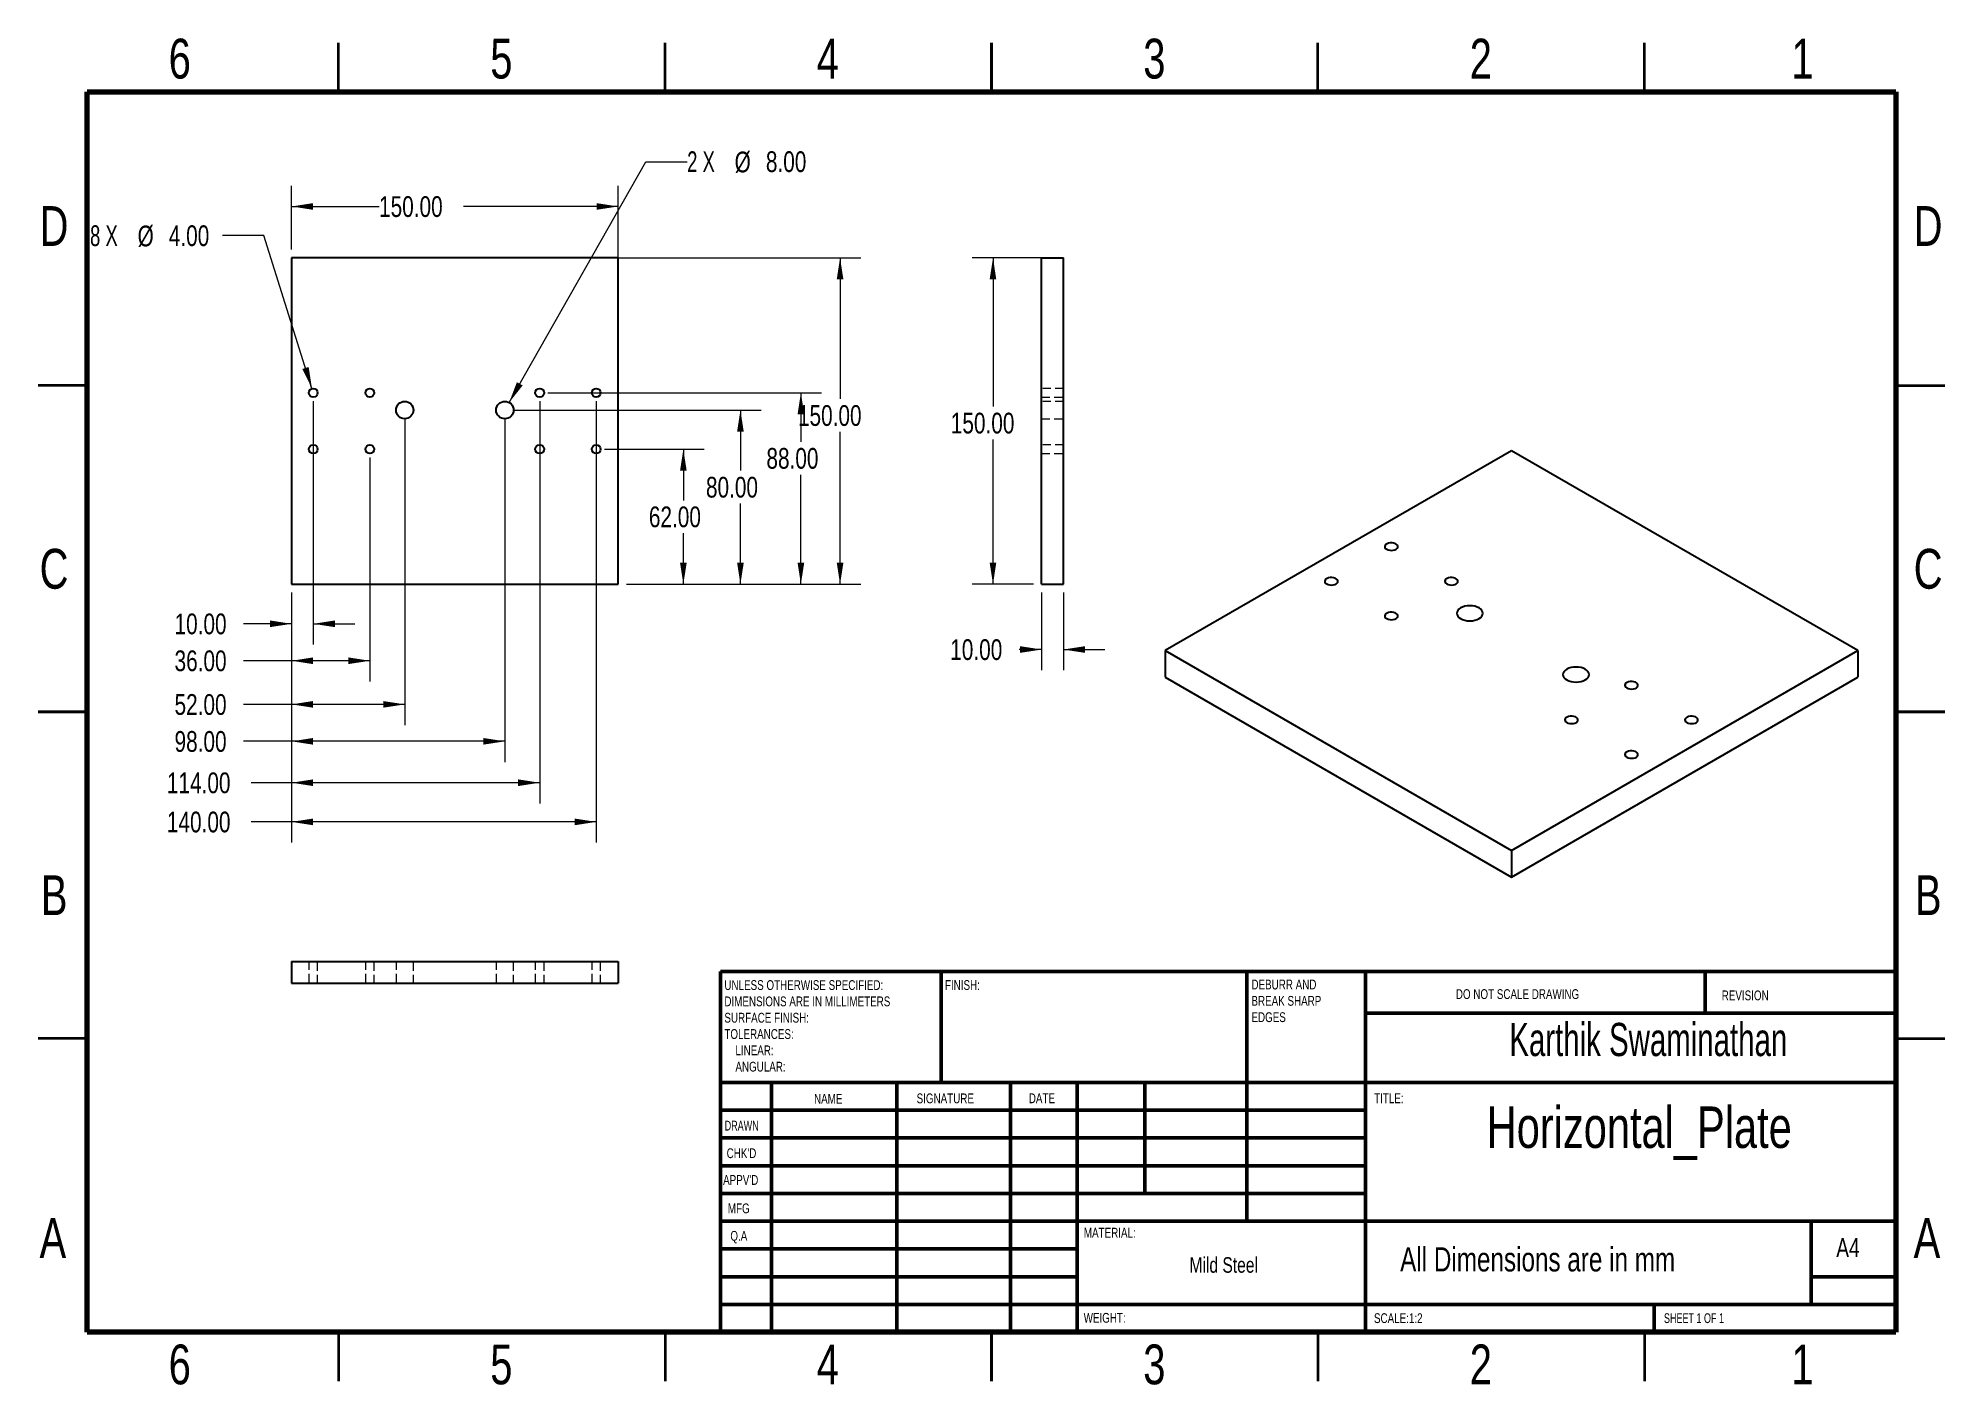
# Model space of a CAD drawing. Header units: millimetres. Extents: x 2 to 294, y 2 to 208.
import ezdxf

# ---------------------------------------------------------------- set-up
doc = ezdxf.new("R2010")
doc.units = ezdxf.units.MM
doc.linetypes.add('HIDDEN', pattern=[1.905, 1.27, -0.635])
doc.styles.add('SLDTEXTSTYLE0', font='TXT', dxfattribs={"width": 0.75})
doc.styles.add('SLDTEXTSTYLE1', font='TXT', dxfattribs={"width": 0.686449})
doc.styles.add('SLDTEXTSTYLE2', font='TXT', dxfattribs={"width": 0.6875})
doc.styles.add('SLDTEXTSTYLE3', font='TXT', dxfattribs={"width": 0.663})
doc.styles.add('SLDTEXTSTYLE4', font='TXT', dxfattribs={"width": 0.666667})
doc.dimstyles.new('SLDDIMSTYLE0', dxfattribs={"dimtxt": 3.175, "dimasz": 3.302, "dimexe": 0, "dimexo": 0.0625, "dimgap": 0.79375, "dimtad": 0, "dimtih": 1, "dimtoh": 1, "dimlfac": 3, "dimrnd": 1e-09, "dimzin": 4, "dimdsep": 46, "dimtxsty": 'SLDTEXTSTYLE0', "dimsah": 1, "dimcen": 0.09, "dimadec": 0, "dimazin": 1, "dimtfac": 1, "dimtmove": 0, "dimatfit": 0, "dimfxl": 0, "dimfrac": 2, "dimtolj": 1, "dimtzin": 12, "dimarcsym": 0})
doc.dimstyles.new('SLDDIMSTYLE1', dxfattribs={"dimtxt": 3.175, "dimasz": 3.302, "dimexe": 0, "dimexo": 0.0625, "dimgap": 0.79375, "dimtad": 0, "dimtih": 1, "dimtoh": 1, "dimlfac": 3, "dimrnd": 1e-09, "dimzin": 4, "dimdsep": 46, "dimtxsty": 'SLDTEXTSTYLE0', "dimsah": 1, "dimcen": 0.09, "dimadec": 0, "dimazin": 1, "dimtfac": 1, "dimtofl": 0, "dimtmove": 0, "dimatfit": 3, "dimfxl": 0, "dimfrac": 2, "dimtolj": 1, "dimtzin": 12, "dimarcsym": 0})
doc.dimstyles.new('SLDDIMSTYLE2', dxfattribs={"dimtxt": 3.175, "dimasz": 3.302, "dimexe": 0, "dimexo": 0.0625, "dimgap": 0.79375, "dimtad": 0, "dimtih": 1, "dimtoh": 1, "dimlfac": 3, "dimrnd": 1e-09, "dimzin": 4, "dimdsep": 46, "dimtxsty": 'SLDTEXTSTYLE0', "dimsah": 1, "dimcen": 0, "dimadec": 0, "dimazin": 1, "dimtfac": 1, "dimtofl": 0, "dimtmove": 0, "dimatfit": 3, "dimfxl": 0, "dimfrac": 2, "dimtolj": 1, "dimtzin": 12, "dimarcsym": 0})

# ---------------------------------------------------------------- blocks, each defined once
blk = doc.blocks.new('SW_NOTE_0')
at = {"color": 0, "linetype": 'Continuous', "lineweight": 0, "char_height": 1.5, "attachment_point": 1, "style": 'SLDTEXTSTYLE0'}
for s, insert in [('UNLESS OTHERWISE SPECIFIED:', (0, 1.93)), ('DIMENSIONS ARE IN MILLIMETERS', (0, -0.57)), ('TOLERANCES:', (0, -5.57)), ('SURFACE FINISH:', (0, -3.07)), ('LINEAR:', (1.69, -8.07)), ('ANGULAR:', (1.69, -10.57))]:
    blk.add_mtext(s, dxfattribs=dict(at, insert=insert))
blk = doc.blocks.new('SW_NOTE_0_1')
at = {"color": 0, "linetype": 'Continuous', "lineweight": 0, "char_height": 1.5, "attachment_point": 1, "style": 'SLDTEXTSTYLE0'}
for s, insert in [('DEBURR AND', (0, 1.93)), ('BREAK SHARP', (0, -0.57)), ('EDGES', (0, -3.07))]:
    blk.add_mtext(s, dxfattribs=dict(at, insert=insert))
blk = doc.blocks.new('_D')
at = {"color": 7, "linetype": 'Continuous', "lineweight": 0}
for p, q in [((44.64, 152.62), (44.64, 115.33)), ((41.31, 123.29), (41.31, 115.33)), ((41.31, 118.5), (33.95, 118.5)), ((44.64, 118.5), (50.99, 118.5))]:
    blk.add_line(p, q, dxfattribs=at)
at = {"color": 7, "linetype": 'Continuous', "lineweight": 18}
for points in [[(41.31, 118.5), (38.01, 119.01), (38.01, 117.99)], [(44.64, 118.5), (47.94, 117.99), (47.94, 119.01)]]:
    blk.add_solid(points, dxfattribs=at)
at = {"color": 7, "linetype": 'Continuous', "lineweight": 18, "insert": (23.39, 120.07), "char_height": 3.175, "attachment_point": 1, "style": 'SLDTEXTSTYLE0'}
blk.add_mtext('10.00', dxfattribs=at)
blk = doc.blocks.new('_D_1')
at = {"color": 7, "linetype": 'Continuous', "lineweight": 0}
for p, q in [((53.31, 143.96), (53.31, 109.67)), ((41.31, 123.29), (41.31, 109.67)), ((41.31, 112.84), (33.95, 112.84)), ((53.31, 112.84), (41.31, 112.84))]:
    blk.add_line(p, q, dxfattribs=at)
at = {"color": 7, "linetype": 'Continuous', "lineweight": 18}
for points in [[(41.31, 112.84), (44.61, 112.33), (44.61, 113.35)], [(53.31, 112.84), (50.01, 113.35), (50.01, 112.33)]]:
    blk.add_solid(points, dxfattribs=at)
at = {"color": 7, "linetype": 'Continuous', "lineweight": 18, "insert": (23.39, 114.42), "char_height": 3.175, "attachment_point": 1, "style": 'SLDTEXTSTYLE0'}
blk.add_mtext('36.00', dxfattribs=at)
blk = doc.blocks.new('_D_2')
at = {"color": 7, "linetype": 'Continuous', "lineweight": 0}
for p, q in [((58.64, 149.96), (58.64, 102.98)), ((41.31, 123.29), (41.31, 102.98)), ((41.31, 106.16), (33.95, 106.16)), ((58.64, 106.16), (41.31, 106.16))]:
    blk.add_line(p, q, dxfattribs=at)
at = {"color": 7, "linetype": 'Continuous', "lineweight": 18}
for points in [[(41.31, 106.16), (44.61, 105.65), (44.61, 106.67)], [(58.64, 106.16), (55.34, 106.67), (55.34, 105.65)]]:
    blk.add_solid(points, dxfattribs=at)
at = {"color": 7, "linetype": 'Continuous', "lineweight": 18, "insert": (23.39, 107.73), "char_height": 3.175, "attachment_point": 1, "style": 'SLDTEXTSTYLE0'}
blk.add_mtext('52.00', dxfattribs=at)
blk = doc.blocks.new('_D_3')
at = {"color": 7, "linetype": 'Continuous', "lineweight": 0}
for p, q in [((73.97, 149.96), (73.97, 97.33)), ((41.31, 123.29), (41.31, 97.33)), ((41.31, 100.5), (33.95, 100.5)), ((73.97, 100.5), (41.31, 100.5))]:
    blk.add_line(p, q, dxfattribs=at)
at = {"color": 7, "linetype": 'Continuous', "lineweight": 18}
for points in [[(41.31, 100.5), (44.61, 99.99), (44.61, 101.01)], [(73.97, 100.5), (70.67, 101.01), (70.67, 99.99)]]:
    blk.add_solid(points, dxfattribs=at)
at = {"color": 7, "linetype": 'Continuous', "lineweight": 18, "insert": (23.39, 102.07), "char_height": 3.175, "attachment_point": 1, "style": 'SLDTEXTSTYLE0'}
blk.add_mtext('98.00', dxfattribs=at)
blk = doc.blocks.new('_D_4')
at = {"color": 7, "linetype": 'Continuous', "lineweight": 0}
for p, q in [((79.31, 152.62), (79.31, 90.98)), ((41.31, 123.29), (41.31, 90.98)), ((41.31, 94.16), (35.12, 94.16)), ((79.31, 94.16), (41.31, 94.16))]:
    blk.add_line(p, q, dxfattribs=at)
at = {"color": 7, "linetype": 'Continuous', "lineweight": 18}
for points in [[(41.31, 94.16), (44.61, 93.65), (44.61, 94.67)], [(79.31, 94.16), (76.01, 94.67), (76.01, 93.65)]]:
    blk.add_solid(points, dxfattribs=at)
at = {"color": 7, "linetype": 'Continuous', "lineweight": 18, "insert": (22.22, 95.73), "char_height": 3.175, "attachment_point": 1, "style": 'SLDTEXTSTYLE0'}
blk.add_mtext('114.00', dxfattribs=at)
blk = doc.blocks.new('_D_5')
at = {"color": 7, "linetype": 'Continuous', "lineweight": 0}
for p, q in [((87.97, 152.62), (87.97, 84.98)), ((41.31, 123.29), (41.31, 84.98)), ((41.31, 88.16), (35.12, 88.16)), ((87.97, 88.16), (41.31, 88.16))]:
    blk.add_line(p, q, dxfattribs=at)
at = {"color": 7, "linetype": 'Continuous', "lineweight": 18}
for points in [[(41.31, 88.16), (44.61, 87.65), (44.61, 88.67)], [(87.97, 88.16), (84.67, 88.67), (84.67, 87.65)]]:
    blk.add_solid(points, dxfattribs=at)
at = {"color": 7, "linetype": 'Continuous', "lineweight": 18, "insert": (22.22, 89.73), "char_height": 3.175, "attachment_point": 1, "style": 'SLDTEXTSTYLE0'}
blk.add_mtext('140.00', dxfattribs=at)
blk = doc.blocks.new('_D_6')
at = {"color": 7, "linetype": 'Continuous', "lineweight": 0}
for p, q in [((41.31, 175.83), (41.31, 185.59)), ((91.31, 125.83), (91.31, 185.59)), ((41.31, 182.42), (54.71, 182.42)), ((91.31, 182.42), (67.62, 182.42))]:
    blk.add_line(p, q, dxfattribs=at)
at = {"color": 7, "linetype": 'Continuous', "lineweight": 18}
for points in [[(41.31, 182.42), (44.61, 181.91), (44.61, 182.93)], [(91.31, 182.42), (88.01, 182.93), (88.01, 181.91)]]:
    blk.add_solid(points, dxfattribs=at)
at = {"color": 7, "linetype": 'Continuous', "lineweight": 18, "insert": (54.71, 183.99), "char_height": 3.175, "attachment_point": 1, "style": 'SLDTEXTSTYLE0'}
blk.add_mtext('150.00', dxfattribs=at)
blk = doc.blocks.new('_D_7')
at = {"color": 7, "linetype": 'Continuous', "lineweight": 0}
for p, q in [((89.24, 145.23), (104.49, 145.23)), ((101.31, 145.23), (101.31, 137.41)), ((101.31, 124.56), (101.31, 132.37)), ((92.58, 124.56), (104.49, 124.56))]:
    blk.add_line(p, q, dxfattribs=at)
at = {"color": 7, "linetype": 'Continuous', "lineweight": 18}
for points in [[(101.31, 145.23), (100.8, 141.93), (101.82, 141.93)], [(101.31, 124.56), (101.82, 127.86), (100.8, 127.86)]]:
    blk.add_solid(points, dxfattribs=at)
at = {"color": 7, "linetype": 'Continuous', "lineweight": 18, "insert": (96.03, 136.47), "char_height": 3.175, "attachment_point": 1, "style": 'SLDTEXTSTYLE0'}
blk.add_mtext('62.00', dxfattribs=at)
blk = doc.blocks.new('_D_8')
at = {"color": 7, "linetype": 'Continuous', "lineweight": 0}
for p, q in [((75.24, 151.23), (113.22, 151.23)), ((110.05, 151.23), (110.05, 141.96)), ((110.05, 124.56), (110.05, 136.92)), ((92.58, 124.56), (113.22, 124.56))]:
    blk.add_line(p, q, dxfattribs=at)
at = {"color": 7, "linetype": 'Continuous', "lineweight": 18}
for points in [[(110.05, 151.23), (109.54, 147.93), (110.56, 147.93)], [(110.05, 124.56), (110.56, 127.86), (109.54, 127.86)]]:
    blk.add_solid(points, dxfattribs=at)
at = {"color": 7, "linetype": 'Continuous', "lineweight": 18, "insert": (104.77, 141.01), "char_height": 3.175, "attachment_point": 1, "style": 'SLDTEXTSTYLE0'}
blk.add_mtext('80.00', dxfattribs=at)
blk = doc.blocks.new('_D_9')
at = {"color": 7, "linetype": 'Continuous', "lineweight": 0}
for p, q in [((80.58, 153.89), (122.48, 153.89)), ((119.31, 153.89), (119.31, 146.38)), ((119.31, 124.56), (119.31, 141.34)), ((92.58, 124.56), (122.48, 124.56))]:
    blk.add_line(p, q, dxfattribs=at)
at = {"color": 7, "linetype": 'Continuous', "lineweight": 18}
for points in [[(119.31, 153.89), (118.8, 150.59), (119.82, 150.59)], [(119.31, 124.56), (119.82, 127.86), (118.8, 127.86)]]:
    blk.add_solid(points, dxfattribs=at)
at = {"color": 7, "linetype": 'Continuous', "lineweight": 18, "insert": (114.03, 145.43), "char_height": 3.175, "attachment_point": 1, "style": 'SLDTEXTSTYLE0'}
blk.add_mtext('88.00', dxfattribs=at)
blk = doc.blocks.new('_D_10')
at = {"color": 7, "linetype": 'Continuous', "lineweight": 0}
for p, q in [((42.58, 174.56), (128.48, 174.56)), ((125.31, 174.56), (125.31, 152.94)), ((125.31, 124.56), (125.31, 147.9)), ((92.58, 124.56), (128.48, 124.56))]:
    blk.add_line(p, q, dxfattribs=at)
at = {"color": 7, "linetype": 'Continuous', "lineweight": 18}
for points in [[(125.31, 174.56), (124.8, 171.26), (125.82, 171.26)], [(125.31, 124.56), (125.82, 127.86), (124.8, 127.86)]]:
    blk.add_solid(points, dxfattribs=at)
at = {"color": 7, "linetype": 'Continuous', "lineweight": 18, "insert": (118.86, 151.99), "char_height": 3.175, "attachment_point": 1, "style": 'SLDTEXTSTYLE0'}
blk.add_mtext('150.00', dxfattribs=at)
blk = doc.blocks.new('_D_11')
at = {"color": 7, "linetype": 'Continuous', "lineweight": 0}
for p, q in [((37.07, 177.95), (30.72, 177.95)), ((44.44, 154.53), (37.07, 177.95))]:
    blk.add_line(p, q, dxfattribs=at)
at = {"color": 7, "linetype": 'Continuous', "lineweight": 18}
blk.add_solid([(44.44, 154.53), (43.93, 157.83), (42.96, 157.53)], dxfattribs=at)
at = {"color": 7, "linetype": 'Continuous', "lineweight": 18, "char_height": 3.175, "attachment_point": 1}
for s, insert, style in [('8 X', (10.45, 179.53), 'SLDTEXTSTYLE4'), ('%%c', (17.73, 179.49), 'SLDTEXTSTYLE0'), ('4.00', (22.51, 179.53), 'SLDTEXTSTYLE0')]:
    blk.add_mtext(s, dxfattribs=dict(at, insert=insert, style=style))
blk = doc.blocks.new('_D_12')
at = {"color": 7, "linetype": 'Continuous', "lineweight": 0}
for p, q in [((74.63, 152.39), (95.54, 189.28)), ((95.54, 189.28), (101.89, 189.28))]:
    blk.add_line(p, q, dxfattribs=at)
at = {"color": 7, "linetype": 'Continuous', "lineweight": 18}
blk.add_solid([(74.63, 152.39), (76.7, 155.01), (75.82, 155.51)], dxfattribs=at)
at = {"color": 7, "linetype": 'Continuous', "lineweight": 18, "char_height": 3.175, "attachment_point": 1}
for s, insert, style in [('2 X', (101.89, 190.87), 'SLDTEXTSTYLE4'), ('%%c', (109.16, 190.82), 'SLDTEXTSTYLE0'), ('8.00', (113.95, 190.87), 'SLDTEXTSTYLE0')]:
    blk.add_mtext(s, dxfattribs=dict(at, insert=insert, style=style))
blk = doc.blocks.new('_D_13')
at = {"color": 7, "linetype": 'Continuous', "lineweight": 0}
for p, q in [((156.18, 123.29), (156.18, 111.39)), ((159.51, 123.29), (159.51, 111.39)), ((156.18, 114.56), (152.74, 114.56)), ((159.51, 114.56), (165.86, 114.56))]:
    blk.add_line(p, q, dxfattribs=at)
at = {"color": 7, "linetype": 'Continuous', "lineweight": 18}
for points in [[(156.18, 114.56), (152.88, 115.07), (152.88, 114.05)], [(159.51, 114.56), (162.82, 114.05), (162.82, 115.07)]]:
    blk.add_solid(points, dxfattribs=at)
at = {"color": 7, "linetype": 'Continuous', "lineweight": 18, "insert": (142.18, 116.13), "char_height": 3.175, "attachment_point": 1, "style": 'SLDTEXTSTYLE0'}
blk.add_mtext('10.00', dxfattribs=at)
blk = doc.blocks.new('_D_14')
at = {"color": 7, "linetype": 'Continuous', "lineweight": 0}
for p, q in [((158.24, 174.56), (145.55, 174.56)), ((148.73, 174.56), (148.73, 151.78)), ((148.73, 124.56), (148.73, 146.74)), ((154.91, 124.56), (145.55, 124.56))]:
    blk.add_line(p, q, dxfattribs=at)
at = {"color": 7, "linetype": 'Continuous', "lineweight": 18}
for points in [[(148.73, 174.56), (148.22, 171.26), (149.23, 171.26)], [(148.73, 124.56), (149.23, 127.86), (148.22, 127.86)]]:
    blk.add_solid(points, dxfattribs=at)
at = {"color": 7, "linetype": 'Continuous', "lineweight": 18, "insert": (142.27, 150.83), "char_height": 3.175, "attachment_point": 1, "style": 'SLDTEXTSTYLE0'}
blk.add_mtext('150.00', dxfattribs=at)

msp = doc.modelspace()

# ---------------------------------------------------------------- linework, layer by layer
at = {"color": 7, "linetype": 'Continuous', "lineweight": 35}
for p, q in [((48.5, 200), (48.5, 207.5)), ((98.5, 200), (98.5, 207.5)), ((148.5, 207.5), (148.5, 200)), ((148.5, 200), (148.5, 207.5)), ((198.5, 200), (198.5, 207.5)), ((248.5, 200), (248.5, 207.5)), ((10, 155), (2.5, 155)), ((287, 155), (294.5, 155)), ((2.5, 105), (10, 105)), ((10, 105), (2.5, 105)), ((294.5, 105), (287, 105)), ((287, 105), (294.5, 105)), ((10, 55), (2.5, 55)), ((287, 55), (294.5, 55)), ((48.5, 10), (48.5, 2.5)), ((98.5, 10), (98.5, 2.5)), ((148.5, 2.5), (148.5, 10)), ((148.5, 10), (148.5, 2.5)), ((198.5, 10), (198.5, 2.5)), ((248.5, 10), (248.5, 2.5))]:
    msp.add_line(p, q, dxfattribs=at)
at = {"color": 7, "linetype": 'Continuous', "lineweight": 70}
for p, q in [((10, 10), (10, 200)), ((10, 200), (287, 200)), ((287, 200), (287, 10)), ((287, 10), (10, 10))]:
    msp.add_line(p, q, dxfattribs=at)
at = {"color": 7, "linetype": 'Continuous', "lineweight": 25}
for p, q in [((41.3071, 174.5615), (41.3071, 124.5615)), ((91.3071, 174.5615), (41.3071, 174.5615)), ((91.3071, 124.5615), (91.3071, 174.5615)), ((156.1816, 124.5615), (156.1816, 174.5615)), ((156.1816, 174.5615), (159.515, 174.5615)), ((159.515, 124.5615), (159.515, 174.5615)), ((228.1163, 145.01), (175.0833, 114.3947)), ((281.1493, 114.3947), (228.1163, 145.01)), ((41.3071, 124.5615), (91.3071, 124.5615)), ((156.1816, 124.5615), (159.515, 124.5615)), ((175.0833, 114.3947), (175.0833, 110.312)), ((175.0833, 114.3947), (228.1163, 83.7794)), ((228.1163, 83.7794), (281.1493, 114.3947)), ((281.1493, 114.3947), (281.1493, 110.312)), ((175.0833, 110.312), (228.1163, 79.6967)), ((228.1163, 79.6967), (281.1493, 110.312)), ((228.1163, 83.7794), (228.1163, 79.6967)), ((41.3071, 66.7906), (91.3071, 66.7906)), ((41.3071, 66.7906), (41.3071, 63.4572)), ((91.3071, 66.7906), (91.3071, 63.4572)), ((41.3071, 63.4572), (91.3071, 63.4572))]:
    msp.add_line(p, q, dxfattribs=at)
at = {"color": 7, "linetype": 'HIDDEN', "lineweight": 18}
for p, q in [((159.515, 154.5615), (156.1816, 154.5615)), ((156.1816, 153.2281), (159.515, 153.2281)), ((159.515, 152.5615), (156.1816, 152.5615)), ((156.1816, 149.8948), (159.515, 149.8948)), ((159.515, 145.8948), (156.1816, 145.8948)), ((156.1816, 144.5615), (159.515, 144.5615)), ((43.9737, 66.7906), (43.9737, 63.4572)), ((45.3071, 63.4572), (45.3071, 66.7906)), ((52.6404, 66.7906), (52.6404, 63.4572)), ((53.9737, 63.4572), (53.9737, 66.7906)), ((57.3071, 66.7906), (57.3071, 63.4572)), ((59.9737, 63.4572), (59.9737, 66.7906)), ((72.6404, 66.7906), (72.6404, 63.4572)), ((75.3071, 63.4572), (75.3071, 66.7906)), ((78.6404, 66.7906), (78.6404, 63.4572)), ((79.9737, 63.4572), (79.9737, 66.7906)), ((87.3071, 66.7906), (87.3071, 63.4572)), ((88.6404, 63.4572), (88.6404, 66.7906))]:
    msp.add_line(p, q, dxfattribs=at)
at = {"color": 7, "linetype": 'Continuous', "lineweight": 50}
for p, q in [((107, 65.25), (287, 65.25)), ((107, 65.25), (107, 10)), ((140.8, 48.25), (140.8, 65.25)), ((187.6, 65.25), (187.6, 27)), ((205.8, 65.25), (205.8, 10)), ((257.8, 58.875), (257.8, 65.25)), ((287, 58.875), (205.8, 58.875)), ((287, 48.25), (107, 48.25)), ((114.8, 48.25), (114.8, 10)), ((133.991, 48.25), (133.991, 10)), ((151.3989, 48.25), (151.3989, 10)), ((161.6, 10), (161.6, 48.25)), ((172, 31.25), (172, 48.25)), ((205.8, 44), (107, 44)), ((205.8, 39.75), (107, 39.75)), ((205.8, 35.5), (107, 35.5)), ((205.8, 31.25), (107, 31.25)), ((161.6, 27), (107, 27)), ((161.6, 27), (287, 27)), ((274, 14.25), (274, 27)), ((161.6, 22.7499), (107, 22.7499)), ((161.6, 18.5), (107, 18.5)), ((287, 18.5), (274, 18.5)), ((107, 14.25), (287, 14.25)), ((250, 10), (250, 14.25))]:
    msp.add_line(p, q, dxfattribs=at)
at = {"color": 7, "linetype": 'Continuous', "lineweight": 25, "flags": 128}
for points in [[(209.0244, 129.9065), (209.2414, 129.8115), (209.4948, 129.7538), (209.7657, 129.7377), (210.034, 129.7644), (210.28, 129.832), (210.4852, 129.9353), (210.6346, 130.0667), (210.717, 130.2166), (210.7263, 130.3737), (210.6618, 130.5264), (210.5283, 130.6635), (210.3358, 130.7747), (210.0984, 130.8517), (209.8338, 130.8889), (209.5616, 130.8836), (209.302, 130.836), (209.0743, 130.7498), (208.8953, 130.6313), (208.7784, 130.4893), (208.7321, 130.3344), (208.76, 130.178), (208.8599, 130.0317), (209.0244, 129.9065)], [(199.832, 124.5998), (200.049, 124.5048), (200.3024, 124.4471), (200.5733, 124.4311), (200.8417, 124.4578), (201.0876, 124.5253), (201.2929, 124.6286), (201.4422, 124.7601), (201.5246, 124.9099), (201.5339, 125.0671), (201.4694, 125.2198), (201.3359, 125.3568), (201.1434, 125.468), (200.906, 125.5451), (200.6414, 125.5823), (200.3692, 125.5769), (200.1097, 125.5293), (199.8819, 125.4431), (199.703, 125.3246), (199.586, 125.1827), (199.5397, 125.0277), (199.5676, 124.8713), (199.6675, 124.7251), (199.832, 124.5998)], [(218.2168, 124.5998), (218.4338, 124.5048), (218.6872, 124.4471), (218.9581, 124.4311), (219.2264, 124.4578), (219.4724, 124.5253), (219.6776, 124.6286), (219.827, 124.7601), (219.9094, 124.9099), (219.9187, 125.0671), (219.8542, 125.2198), (219.7207, 125.3568), (219.5282, 125.468), (219.2908, 125.5451), (219.0262, 125.5823), (218.754, 125.5769), (218.4944, 125.5293), (218.2667, 125.4431), (218.0877, 125.3246), (217.9708, 125.1827), (217.9245, 125.0277), (217.9524, 124.8713), (218.0523, 124.7251), (218.2168, 124.5998)], [(209.0244, 119.2932), (209.2414, 119.1982), (209.4948, 119.1405), (209.7657, 119.1244), (210.034, 119.1511), (210.28, 119.2186), (210.4852, 119.322), (210.6346, 119.4534), (210.717, 119.6033), (210.7263, 119.7604), (210.6618, 119.9131), (210.5283, 120.0502), (210.3358, 120.1613), (210.0984, 120.2384), (209.8338, 120.2756), (209.5616, 120.2703), (209.302, 120.2227), (209.0743, 120.1365), (208.8953, 120.018), (208.7784, 119.876), (208.7321, 119.7211), (208.76, 119.5647), (208.8599, 119.4184), (209.0244, 119.2932)], [(223.1666, 120.926), (222.8635, 121.0696), (222.5177, 121.1763), (222.1425, 121.242), (221.7523, 121.2641), (221.3622, 121.242), (220.987, 121.1763), (220.6412, 121.0696), (220.3381, 120.926), (220.0894, 120.751), (219.9046, 120.5514), (219.7908, 120.3348), (219.7523, 120.1096), (219.7908, 119.8843), (219.9046, 119.6677), (220.0894, 119.4681), (220.3381, 119.2932), (220.6412, 119.1496), (220.987, 119.0429), (221.3622, 118.9772), (221.7523, 118.955), (222.1425, 118.9772), (222.5177, 119.0429), (222.8635, 119.1496), (223.1666, 119.2932), (223.4153, 119.4681), (223.6001, 119.6677), (223.7139, 119.8843), (223.7523, 120.1096), (223.7139, 120.3348), (223.6001, 120.5514), (223.4153, 120.751), (223.1666, 120.926)], [(236.6016, 109.9045), (236.9047, 109.7609), (237.2504, 109.6542), (237.6256, 109.5885), (238.0158, 109.5663), (238.406, 109.5885), (238.7812, 109.6542), (239.1269, 109.7609), (239.43, 109.9045), (239.6787, 110.0794), (239.8636, 110.279), (239.9774, 110.4956), (240.0158, 110.7209), (239.9774, 110.9461), (239.8636, 111.1627), (239.6787, 111.3623), (239.43, 111.5373), (239.1269, 111.6809), (238.7812, 111.7876), (238.406, 111.8533), (238.0158, 111.8754), (237.6256, 111.8533), (237.2504, 111.7876), (236.9047, 111.6809), (236.6016, 111.5373), (236.3529, 111.3623), (236.168, 111.1627), (236.0542, 110.9461), (236.0158, 110.7209), (236.0542, 110.4956), (236.168, 110.279), (236.3529, 110.0794), (236.6016, 109.9045)], [(245.794, 108.6799), (246.011, 108.5849), (246.2643, 108.5272), (246.5352, 108.5111), (246.8036, 108.5378), (247.0495, 108.6053), (247.2548, 108.7087), (247.4042, 108.8401), (247.4865, 108.99), (247.4958, 109.1471), (247.4314, 109.2998), (247.2979, 109.4369), (247.1053, 109.548), (246.8679, 109.6251), (246.6033, 109.6623), (246.3312, 109.657), (246.0716, 109.6094), (245.8439, 109.5232), (245.6649, 109.4047), (245.5479, 109.2627), (245.5017, 109.1078), (245.5295, 108.9514), (245.6294, 108.8051), (245.794, 108.6799)], [(236.6016, 103.3732), (236.8186, 103.2782), (237.0719, 103.2205), (237.3428, 103.2045), (237.6112, 103.2312), (237.8571, 103.2987), (238.0624, 103.402), (238.2118, 103.5335), (238.2942, 103.6833), (238.3035, 103.8404), (238.239, 103.9932), (238.1055, 104.1302), (237.9129, 104.2414), (237.6755, 104.3184), (237.411, 104.3557), (237.1388, 104.3503), (236.8792, 104.3027), (236.6515, 104.2165), (236.4725, 104.098), (236.3555, 103.956), (236.3093, 103.8011), (236.3371, 103.6447), (236.437, 103.4985), (236.6016, 103.3732)], [(254.9864, 103.3732), (255.2034, 103.2782), (255.4567, 103.2205), (255.7276, 103.2045), (255.996, 103.2312), (256.2419, 103.2987), (256.4472, 103.402), (256.5965, 103.5335), (256.6789, 103.6833), (256.6882, 103.8404), (256.6237, 103.9932), (256.4903, 104.1302), (256.2977, 104.2414), (256.0603, 104.3184), (255.7957, 104.3557), (255.5236, 104.3503), (255.264, 104.3027), (255.0363, 104.2165), (254.8573, 104.098), (254.7403, 103.956), (254.6941, 103.8011), (254.7219, 103.6447), (254.8218, 103.4985), (254.9864, 103.3732)], [(245.794, 98.0665), (246.011, 97.9716), (246.2643, 97.9139), (246.5352, 97.8978), (246.8036, 97.9245), (247.0495, 97.992), (247.2548, 98.0954), (247.4042, 98.2268), (247.4865, 98.3767), (247.4958, 98.5338), (247.4314, 98.6865), (247.2979, 98.8236), (247.1053, 98.9347), (246.8679, 99.0118), (246.6033, 99.049), (246.3312, 99.0436), (246.0716, 98.9961), (245.8439, 98.9099), (245.6649, 98.7914), (245.5479, 98.6494), (245.5017, 98.4945), (245.5295, 98.3381), (245.6294, 98.1918), (245.794, 98.0665)]]:
    msp.add_lwpolyline(points, dxfattribs=at)
at = {"color": 7, "linetype": 'Continuous', "lineweight": 25}
for centre, radius in [((44.6404, 153.8948), 0.6667), ((53.3071, 153.8948), 0.6667), ((58.6404, 151.2281), 1.3333), ((73.9737, 151.2281), 1.3333), ((79.3071, 153.8948), 0.6667), ((87.9737, 153.8948), 0.6667), ((44.6404, 145.2281), 0.6667), ((53.3071, 145.2281), 0.6667), ((79.3071, 145.2281), 0.6667), ((87.9737, 145.2281), 0.6667)]:
    msp.add_circle(centre, radius, dxfattribs=at)

# ---------------------------------------------------------------- block references
at = {"color": 7, "linetype": 'Continuous', "lineweight": 0}
for name, p in [('SW_NOTE_0', (107.5937, 61.9874)), ('SW_NOTE_0_1', (188.3092, 62.0695))]:
    msp.add_blockref(name, p, dxfattribs=at)

# ---------------------------------------------------------------- texts
for s, insert, char_height, attachment_point, style in [('6', (24.1886, 208.1137), 6.096, 2, 'SLDTEXTSTYLE0'), ('5', (73.4386, 208.1137), 6.096, 2, 'SLDTEXTSTYLE0'), ('4', (123.4386, 208.1137), 6.096, 2, 'SLDTEXTSTYLE0'), ('3', (173.4386, 208.1137), 6.096, 2, 'SLDTEXTSTYLE0'), ('2', (223.4386, 208.1137), 6.096, 2, 'SLDTEXTSTYLE0'), ('1', (272.6886, 208.1137), 6.096, 2, 'SLDTEXTSTYLE0'), ('D', (4.9302, 182.4757), 6.096, 2, 'SLDTEXTSTYLE0'), ('D', (291.9302, 182.4757), 6.096, 2, 'SLDTEXTSTYLE0'), ('C', (4.9365, 129.9757), 6.096, 2, 'SLDTEXTSTYLE0'), ('C', (291.9365, 129.9757), 6.096, 2, 'SLDTEXTSTYLE0'), ('B', (4.9534, 79.9757), 6.096, 2, 'SLDTEXTSTYLE0'), ('B', (291.9534, 79.9757), 6.096, 2, 'SLDTEXTSTYLE0'), ('FINISH:', (141.3713, 63.9193), 1.5, 1, 'SLDTEXTSTYLE0'), ('DO NOT SCALE DRAWING', (219.6146, 62.533), 1.5, 1, 'SLDTEXTSTYLE0'), ('REVISION', (260.3276, 62.3349), 1.5, 1, 'SLDTEXTSTYLE0'), ('Karthik Swaminathan', (249.083, 57.3721), 5.08, 2, 'SLDTEXTSTYLE3'), ('NAME', (121.3222, 46.5015), 1.5, 1, 'SLDTEXTSTYLE0'), ('SIGNATURE', (137.0336, 46.5618), 1.5, 1, 'SLDTEXTSTYLE0'), ('DATE', (154.2147, 46.5762), 1.5, 1, 'SLDTEXTSTYLE0'), ('TITLE:', (207.0902, 46.5762), 1.5, 1, 'SLDTEXTSTYLE0'), ('Horizontal_Plate', (247.6973, 44.5717), 6.35, 2, 'SLDTEXTSTYLE0'), ('DRAWN', (107.6434, 42.3848), 1.5, 1, 'SLDTEXTSTYLE1'), ("CHK'D", (107.9392, 38.1619), 1.5, 1, 'SLDTEXTSTYLE0'), ("APPV'D", (107.4017, 34.0659), 1.5, 1, 'SLDTEXTSTYLE0'), ('MFG', (108.124, 29.7158), 1.5, 1, 'SLDTEXTSTYLE0'), ('A', (4.7566, 27.4757), 6.096, 2, 'SLDTEXTSTYLE0'), ('A', (291.7566, 27.4757), 6.096, 2, 'SLDTEXTSTYLE0'), ('Q.A', (108.509, 25.5047), 1.5, 1, 'SLDTEXTSTYLE0'), ('MATERIAL:', (162.6459, 25.9861), 1.5, 1, 'SLDTEXTSTYLE0'), ('A4', (277.8712, 24.4064), 2.91042, 1, 'SLDTEXTSTYLE0'), ('Mild Steel', (184.0624, 21.4856), 2.38125, 2, 'SLDTEXTSTYLE0'), ('All Dimensions are in mm', (211.0832, 23.0092), 3.704167, 1, 'SLDTEXTSTYLE0'), ('WEIGHT:', (162.6178, 12.9493), 1.4986, 1, 'SLDTEXTSTYLE0'), ('SCALE:1:2', (207.074, 12.9001), 1.5, 1, 'SLDTEXTSTYLE0'), ('SHEET 1 OF 1', (251.4783, 12.9001), 1.5, 1, 'SLDTEXTSTYLE2'), ('6', (24.1886, 8.1137), 6.096, 2, 'SLDTEXTSTYLE0'), ('5', (73.4386, 8.1137), 6.096, 2, 'SLDTEXTSTYLE0'), ('4', (123.4386, 8.1137), 6.096, 2, 'SLDTEXTSTYLE0'), ('3', (173.4386, 8.1137), 6.096, 2, 'SLDTEXTSTYLE0'), ('2', (223.4386, 8.1137), 6.096, 2, 'SLDTEXTSTYLE0'), ('1', (272.6886, 8.1137), 6.096, 2, 'SLDTEXTSTYLE0')]:
    msp.add_mtext(s, dxfattribs=dict(at, insert=insert, char_height=char_height, attachment_point=attachment_point, style=style))

# ---------------------------------------------------------------- dimensions: what is measured, and where the dimension line sits
at = {"color": 7, "linetype": 'Continuous', "lineweight": 18}
for p1, p2, text, picture, middle in [((73.3163, 150.0681), (74.6312, 152.3881), '2 X <>', '_D_12', (112.0251, 189.2795)), ((44.8404, 153.2589), (44.4403, 154.5307), '8 X <>', '_D_11', (20.589, 177.9461))]:
    dim = msp.add_diameter_dim_2p(p1=p1, p2=p2, text=text, dimstyle='SLDDIMSTYLE2', dxfattribs=at)
    dim.commit()
    dim.dimension.update_dxf_attribs({"geometry": picture, "text_midpoint": middle, "dimtype": 163})
for base, p1, p2, dimstyle, picture, middle in [((91.3071, 182.4189), (41.3071, 174.5615), (91.3071, 124.5615), 'SLDDIMSTYLE1', '_D_6', (61.1654, 182.4189)), ((87.9737, 88.1573), (41.3071, 124.5615), (87.9737, 153.8948), 'SLDDIMSTYLE1', '_D_5', (28.6727, 88.1573)), ((58.6404, 106.1573), (41.3071, 124.5615), (58.6404, 151.2281), 'SLDDIMSTYLE1', '_D_2', (28.6727, 106.1573)), ((73.9737, 100.5), (41.3071, 124.5615), (73.9737, 151.2281), 'SLDDIMSTYLE1', '_D_3', (28.6727, 100.5)), ((53.3071, 112.8428), (41.3071, 124.5615), (53.3071, 145.2281), 'SLDDIMSTYLE1', '_D_1', (28.6727, 112.8428)), ((159.515, 114.5615), (156.1816, 124.5615), (159.515, 124.5615), 'SLDDIMSTYLE0', '_D_13', (147.4612, 114.5615))]:
    dim = msp.add_linear_dim(base=base, p1=p1, p2=p2, dimstyle=dimstyle, dxfattribs=at)
    dim.commit()
    dim.dimension.update_dxf_attribs({"geometry": picture, "text_midpoint": middle, "dimtype": 160})
for base, p1, p2, angle, dimstyle, picture, middle in [((125.3071, 174.5615), (91.3071, 124.5615), (41.3071, 174.5615), 90, 'SLDDIMSTYLE1', '_D_10', (125.3071, 150.4184)), ((148.7258, 174.5615), (156.1816, 124.5615), (159.515, 174.5615), 90, 'SLDDIMSTYLE1', '_D_14', (148.7258, 149.259)), ((79.3071, 94.1573), (41.3071, 124.5615), (79.3071, 153.8948), 0, 'SLDDIMSTYLE1', '_D_4', (28.6727, 94.1573)), ((44.6404, 118.5), (41.3071, 124.5615), (44.6404, 153.8948), 0, 'SLDDIMSTYLE0', '_D', (28.6727, 118.5)), ((119.3071, 153.8948), (91.3071, 124.5615), (79.3071, 153.8948), 90, 'SLDDIMSTYLE1', '_D_9', (119.3071, 143.8556)), ((110.0493, 151.2281), (91.3071, 124.5615), (73.9737, 151.2281), 90, 'SLDDIMSTYLE1', '_D_8', (110.0493, 139.4373)), ((101.3104, 145.2281), (91.3071, 124.5615), (87.9737, 145.2281), 90, 'SLDDIMSTYLE1', '_D_7', (101.3104, 134.8948))]:
    dim = msp.add_linear_dim(base=base, p1=p1, p2=p2, angle=angle, dimstyle=dimstyle, dxfattribs=at)
    dim.commit()
    dim.dimension.update_dxf_attribs({"geometry": picture, "text_midpoint": middle, "dimtype": 160})

doc.saveas('drawing.dxf')
